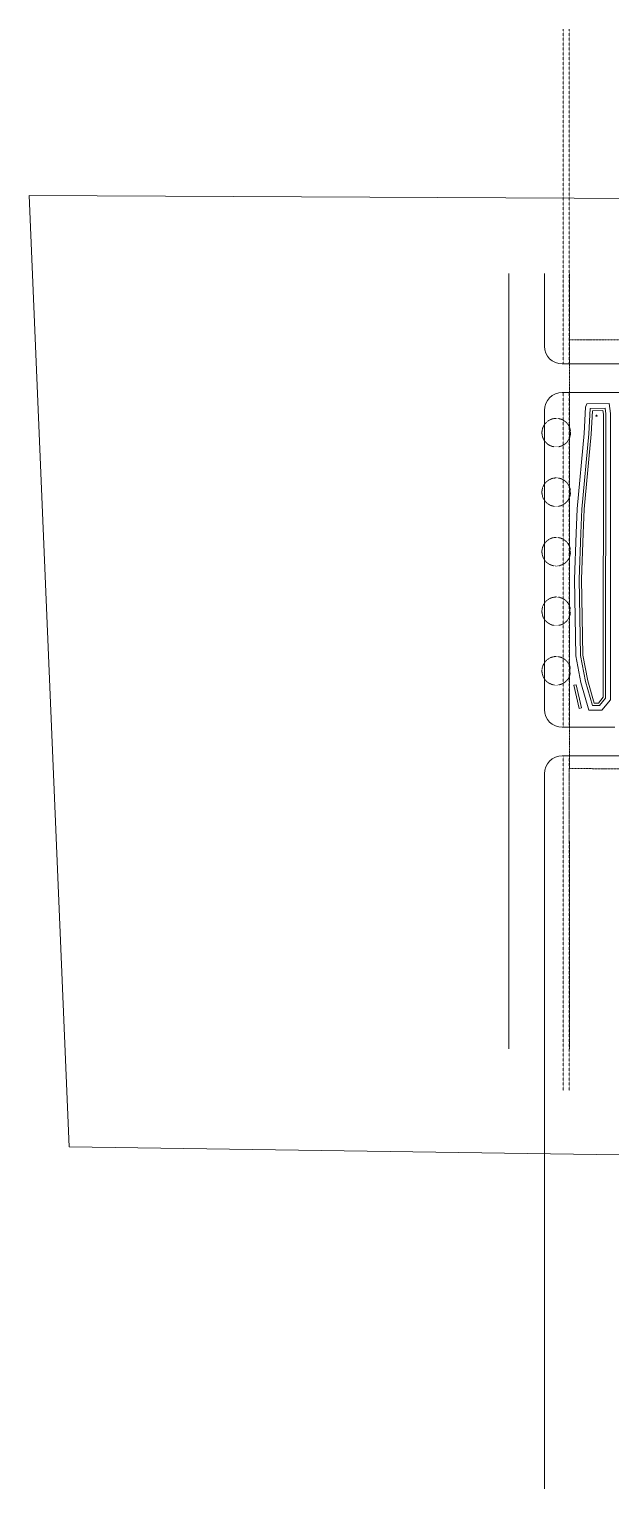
# Model space of a CAD drawing. Header units: inches. Extents: x 15537 to 31673, y -30778 to -16067.
# Drawn here: x 15537 to 21402, y -30778 to -16067 of the extents above; entities that cross this region are included whole.
import ezdxf

# ---------------------------------------------------------------- set-up
doc = ezdxf.new("R2010")
doc.units = ezdxf.units.IN
doc.header["$MEASUREMENT"] = 0
doc.linetypes.add('Center 1_4_', pattern=[0.53125, 0.25, -0.09375, 0.09375, -0.09375])
doc.linetypes.add('Hidden 1_8_', pattern=[0.1875, 0.125, -0.0625])
for name, color, linetype, lineweight in [('A-DETL', 90, 'Continuous', 9), ('A-DETL-HDLN', 90, 'Hidden 1_8_', 9), ('BMP', 80, 'Continuous', 9), ('C-TOPO', 7, 'Continuous', 9), ('EOP-EX', 125, 'Continuous', 9), ('EOP-PR', 4, 'Continuous', 9), ('PROP', 3, 'Center 1_4_', 9)]:
    doc.layers.add(name, color=color, linetype=linetype, lineweight=lineweight)

msp = doc.modelspace()

# ---------------------------------------------------------------- linework, layer by layer
at = {"layer": 'A-DETL'}
for p, q in [((21027.33462, -22679.28837), (21050.7195, -22673.88955)), ((21081.32287, -22913.13719), (21027.33462, -22679.28837)), ((21050.7195, -22673.88955), (21104.70775, -22907.73836)), ((21081.32287, -22913.13719), (21104.70775, -22907.73836))]:
    msp.add_line(p, q, dxfattribs=at)
at = {"layer": 'A-DETL-HDLN'}
for p, q in [((20922.23523, -19441.08555), (20922.23523, -16067.08555)), ((20982.23523, -19441.08555), (20982.23523, -16067.08555)), ((20922.23523, -23103.08555), (20922.23523, -19729.08555)), ((20982.23523, -23103.08555), (20982.23523, -19729.08555)), ((20922.23523, -26765.08555), (20922.23523, -23391.08555)), ((20982.23523, -26765.08555), (20982.23523, -23391.08555))]:
    msp.add_line(p, q, dxfattribs=at)
for centre in [(20851.1771, -20133.58429), (20851.1771, -20733.58429), (20851.1771, -21333.58429), (20851.1771, -21933.58429), (20851.1771, -22533.58429)]:
    msp.add_circle(centre, 144, dxfattribs=at)
at = {"layer": 'BMP'}
for p, q in [((21146.11716, -19874.88702), (21158.40383, -19843.63095)), ((21158.40383, -19843.63095), (21385.12764, -19838.05779)), ((21385.12764, -19838.05779), (21398.83651, -19941.84188)), ((21132.1001, -20142.43279), (21146.11716, -19874.88702)), ((21179.9835, -20145.91484), (21193.35, -19890.78643)), ((21193.35, -19890.78643), (21343.18913, -19887.1032)), ((21203.9252, -20147.65587), (21216.15451, -19914.23312)), ((21216.15451, -19914.23312), (21322.21987, -19911.6259)), ((21322.21987, -19911.6259), (21326.83374, -19946.55556)), ((21326.83374, -19946.55556), (21325.16208, -22799.51835)), ((21343.18913, -19887.1032), (21350.83466, -19944.98433)), ((21350.83466, -19944.98433), (21349.15708, -22808.06603)), ((21398.83651, -19941.84188), (21397.14707, -22825.16138)), ((21061.42918, -20901.45774), (21132.1001, -20142.43279)), ((21109.34681, -20904.5721), (21179.9835, -20145.91484)), ((21133.30563, -20906.12928), (21203.9252, -20147.65587)), ((21052.38834, -21145.92084), (21061.42918, -20901.45774)), ((21100.35412, -21147.73322), (21109.34681, -20904.5721)), ((21124.33702, -21148.6394), (21133.30563, -20906.12928)), ((21034.5292, -21608.7493), (21052.38834, -21145.92084)), ((21082.54446, -21609.27951), (21100.35412, -21147.73322)), ((21106.5521, -21609.54461), (21124.33702, -21148.6394)), ((21047.30238, -22383.5633), (21034.5292, -21608.7493)), ((21095.22571, -22378.51677), (21082.54446, -21609.27951)), ((21119.18737, -22375.9935), (21106.5521, -21609.54461)), ((21099.66364, -22650.98912), (21047.30238, -22383.5633)), ((21146.38458, -22639.80158), (21095.22571, -22378.51677)), ((21169.74504, -22634.20781), (21119.18737, -22375.9935)), ((21179.09456, -22930.68283), (21099.66364, -22650.98912)), ((21215.43626, -22882.94774), (21146.38458, -22639.80158)), ((21233.60711, -22859.08019), (21169.74504, -22634.20781)), ((21325.16208, -22799.51835), (21276.36223, -22859.39336)), ((21310.36042, -22931.64431), (21179.09456, -22930.68283)), ((21287.69496, -22883.47701), (21215.43626, -22882.94774)), ((21276.36223, -22859.39336), (21233.60711, -22859.08019)), ((21349.15708, -22808.06603), (21287.69496, -22883.47701)), ((21397.14707, -22825.16138), (21310.36042, -22931.64431))]:
    msp.add_line(p, q, dxfattribs=at)
msp.add_circle((21256.96191, -19962.48201), 6, dxfattribs=at)
at = {"layer": 'C-TOPO'}
for p, q in [((15537.4541, -17743.66553), (15939.73242, -27330.05859)), ((15537.4541, -17743.66553), (31673.4375, -17819.74512)), ((15939.73242, -27330.05859), (31648.07813, -27557.98242))]:
    msp.add_line(p, q, dxfattribs=at)
at = {"layer": 'EOP-EX'}
for p, q in [((20372.23523, -26343.6884), (20372.23523, -18529.08555)), ((20732.23523, -19261.08555), (20732.23523, -18529.08555)), ((20732.23523, -22923.08555), (20732.23523, -19909.08555)), ((20732.23523, -30777.82814), (20732.23523, -23571.08555))]:
    msp.add_line(p, q, dxfattribs=at)
at = {"layer": 'EOP-PR'}
for p, q in [((22619.23523, -19441.08555), (20912.23523, -19441.08555)), ((21503.23523, -19729.08555), (20912.23523, -19729.08555)), ((20912.23523, -23103.08555), (21443.23523, -23103.08555)), ((23326.51184, -23391.08555), (20912.23523, -23391.08555))]:
    msp.add_line(p, q, dxfattribs=at)
for centre, start, end in [((20912.23523, -19261.08555), 180, 270), ((20912.23523, -19909.08555), 90, 180), ((20912.23523, -22923.08555), 180, 270), ((20912.23523, -23571.08555), 90, 180)]:
    msp.add_arc(centre, 180, start, end, dxfattribs=at)
at = {"layer": 'PROP'}
for p, q in [((20984.23523, -23518.18055), (20984.23523, -18529.08555)), ((20984.23523, -19198.18055), (27007.51523, -19198.18055)), ((20983.57243, -26343.60482), (20983.18613, -23518.17287)), ((23352.16147, -23535.52488), (20984.23523, -23518.18055))]:
    msp.add_line(p, q, dxfattribs=at)

doc.saveas('drawing.dxf')
